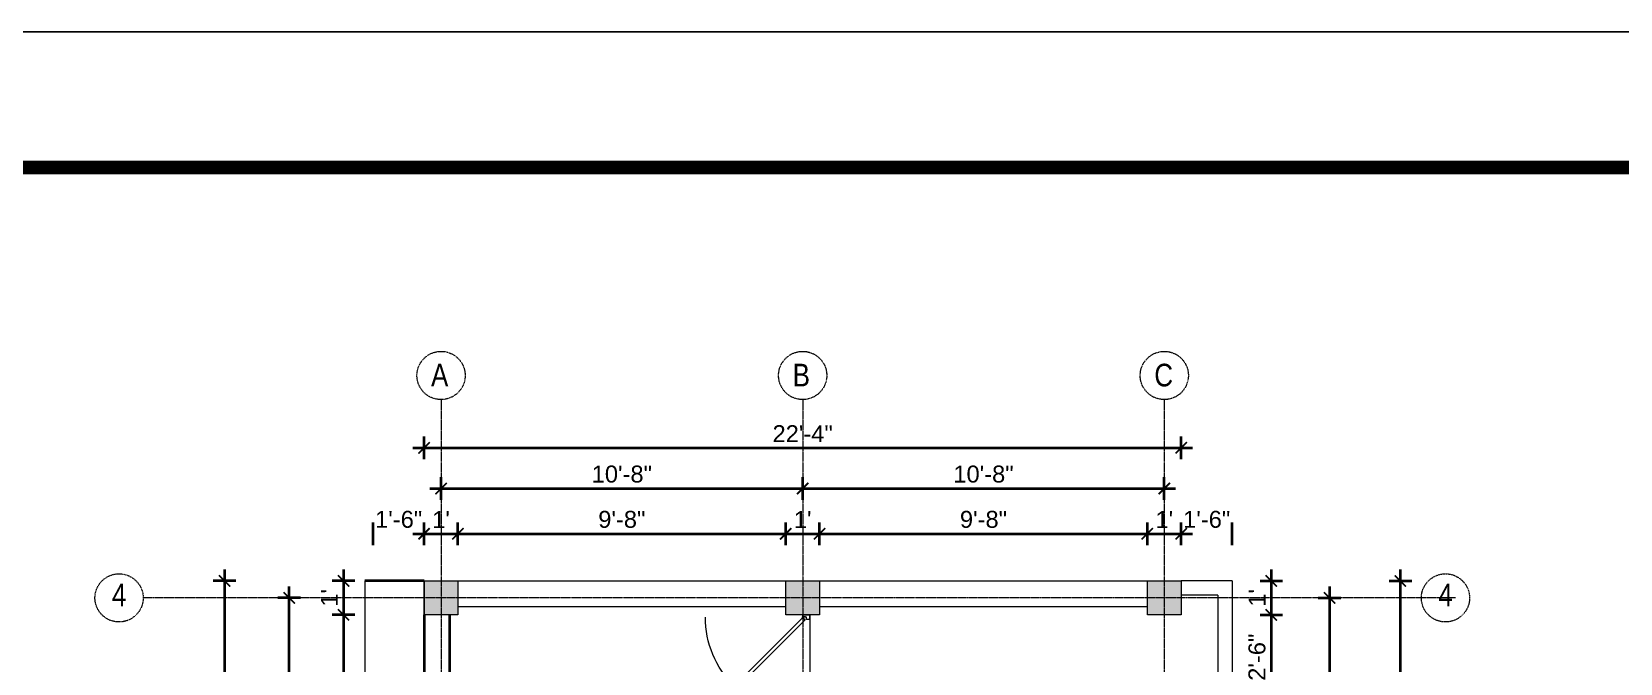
# Model space of a CAD drawing. Header units: inches. Extents: x 160056 to 168773, y -25300 to -22134.
# Drawn here: x 162058 to 162620, y -23278 to -23055 of the extents above; entities that cross this region are included whole.
import ezdxf

# ---------------------------------------------------------------- set-up
doc = ezdxf.new("R2010")
doc.units = ezdxf.units.IN
doc.header["$LTSCALE"] = 0.5
doc.header["$MEASUREMENT"] = 0
doc.header["$PDMODE"] = 66
doc.linetypes.add('CENTER', pattern=[2, 1.25, -0.25, 0.25, -0.25])
for name, color, linetype, lineweight in [('Annotate-Lite.w', 177, 'Continuous', 9), ('Annotations-Bold.w', 177, 'Continuous', 13), ('DOOR & WIN', 1, 'Continuous', 25), ('PUERTAS', 7, 'Continuous', 9), ('wall', 1, 'Continuous', 40)]:
    doc.layers.add(name, color=color, linetype=linetype, lineweight=lineweight)
doc.styles.add('ARAIL', font='ARIALN.TTF')
doc.styles.get("Standard").update_dxf_attribs({"font": 'arial.ttf'})
doc.dimstyles.new('1 by 96', dxfattribs={"dimtxt": 6, "dimasz": 4, "dimexe": 4, "dimexo": 4, "dimgap": 2, "dimtad": 1, "dimdec": 0, "dimzin": 0, "dimdsep": 46, "dimlunit": 4, "dimtxsty": 'Standard', "dimblk": 'ARCHTICK', "dimcen": 0, "dimdle": 4, "dimadec": 0, "dimazin": 0, "dimtfac": 1, "dimtdec": 0, "dimtix": 1, "dimtofl": 0, "dimtmove": 1, "dimatfit": 3, "dimldrblk": 'ARCHTICK', "dimfxl": 4, "dimfxlon": 1, "dimtolj": 1, "dimtzin": 0, "dimlwd": -1, "dimlwe": -1, "dimarcsym": 0})

# ---------------------------------------------------------------- blocks, each defined once
blk = doc.blocks.new('3ft')
at = {"layer": 'PUERTAS', "color": 6}
for p, q in [((1.01, 2.52), (25.23, 26.74)), ((26.05, 25.92), (1.77, 1.64)), ((26.05, 25.92), (25.23, 26.74)), ((0, 2.4), (0, 0)), ((0.72, 2.4), (0, 2.4)), ((1.6, 0), (0, 0)), ((0.72, 1.52), (0.72, 2.44)), ((0.8, 1.52), (0.72, 1.52)), ((0.8, 1.52), (0.8, 2.41)), ((0.8, 1.2), (0.8, 1.52)), ((1.6, 1.2), (0.8, 1.2)), ((1.57, 1.84), (0.94, 2.47)), ((1.63, 1.89), (0.97, 2.55)), ((1.63, 1.89), (1.57, 1.84)), ((1.77, 1.64), (1.57, 1.84)), ((1.6, 0), (1.6, 1.2)), ((34.4, 0), (34.4, 1.2)), ((34.4, 1.2), (35.2, 1.2)), ((34.4, 0), (36, 0)), ((35.2, 1.2), (35.2, 2.4)), ((35.2, 2.4), (36, 2.4)), ((36, 0), (36, 2.4))]:
    blk.add_line(p, q, dxfattribs=at)
at = {"layer": 'PUERTAS', "color": 8}
for p, q in [((22.57, 24.94), (21.65, 25.68)), ((22.63, 24.99), (21.69, 25.75)), ((22.74, 25.1), (21.84, 25.9)), ((22.13, 26.28), (21.98, 26.13)), ((22.88, 25.24), (22.01, 26.06)), ((22.13, 26.28), (22.27, 26.42)), ((22.29, 26.41), (22.27, 26.42)), ((23.16, 25.52), (22.34, 26.39)), ((23.3, 25.66), (22.5, 26.56)), ((23.41, 25.77), (22.65, 26.71)), ((22.69, 24.32), (23.02, 24.83)), ((23.46, 25.83), (22.72, 26.75)), ((22.95, 24.96), (22.84, 25.07)), ((22.98, 24.99), (22.86, 25.1)), ((23.03, 25.04), (22.91, 25.15)), ((22.91, 24.53), (23.1, 24.91)), ((23.11, 25.12), (22.99, 25.23)), ((23.13, 24.76), (23.18, 24.99)), ((23.28, 25.3), (23.17, 25.41)), ((23.36, 25.37), (23.25, 25.49)), ((23.31, 24.94), (23.28, 25.08)), ((23.41, 25.43), (23.3, 25.54)), ((23.46, 25.09), (23.32, 25.13)), ((23.44, 25.45), (23.33, 25.56)), ((23.64, 25.27), (23.41, 25.22)), ((23.87, 25.49), (23.49, 25.3)), ((24.08, 25.71), (23.57, 25.38)), ((23.63, 23.38), (24.14, 23.72)), ((23.84, 23.6), (24.22, 23.79)), ((24.07, 23.82), (24.3, 23.88)), ((24.25, 24), (24.39, 23.97)), ((24.25, 23.26), (24.99, 22.34)), ((24.27, 23.64), (24.38, 23.53)), ((24.3, 23.67), (24.41, 23.56)), ((24.3, 23.32), (25.06, 22.38)), ((24.35, 23.72), (24.46, 23.61)), ((24.4, 24.15), (24.43, 24.01)), ((24.41, 23.43), (25.2, 22.53)), ((24.43, 23.8), (24.54, 23.69)), ((24.58, 24.33), (24.52, 24.1)), ((24.55, 23.57), (25.37, 22.7)), ((24.6, 23.97), (24.72, 23.86)), ((24.8, 24.56), (24.61, 24.18)), ((25.02, 24.77), (24.68, 24.26)), ((24.68, 24.05), (24.79, 23.94)), ((24.73, 24.1), (24.85, 23.99)), ((24.76, 24.13), (24.87, 24.02)), ((24.83, 23.85), (25.7, 23.03)), ((24.97, 23.99), (25.87, 23.2)), ((25.08, 24.1), (26.02, 23.34)), ((25.14, 24.15), (26.06, 23.41)), ((25.58, 22.82), (25.43, 22.67)), ((25.58, 22.82), (25.73, 22.97)), ((25.72, 22.98), (25.73, 22.97)), ((0, 0), (36, 0))]:
    blk.add_line(p, q, dxfattribs=at)
at = {"layer": 'PUERTAS', "color": 1}
for p, q in [((21.67, 25.73), (22.17, 26.23)), ((22.49, 24.95), (21.67, 25.61)), ((21.7, 25.82), (22.14, 26.26)), ((21.73, 25.79), (21.7, 25.82)), ((22.58, 26.7), (22.14, 26.26)), ((22.67, 26.73), (22.17, 26.23)), ((22.61, 26.67), (22.58, 26.7)), ((22.6, 24.96), (23.02, 25.38)), ((22.61, 24.25), (22.92, 24.72)), ((22.62, 24.13), (22.61, 24.14)), ((22.7, 25.07), (22.71, 25.06)), ((23.45, 25.91), (22.79, 26.73)), ((22.82, 25.06), (23.08, 25.32)), ((22.94, 24.95), (22.83, 25.07)), ((22.92, 24.72), (22.92, 24.72)), ((22.93, 24.94), (23.19, 25.21)), ((22.93, 24.84), (22.93, 24.83)), ((23.44, 25.81), (23.02, 25.38)), ((23.34, 25.58), (23.08, 25.32)), ((23.46, 25.47), (23.19, 25.21)), ((23.33, 25.7), (23.34, 25.69)), ((23.45, 25.46), (23.33, 25.57)), ((23.44, 23.31), (23.45, 23.3)), ((23.56, 23.3), (24.03, 23.61)), ((23.57, 25.47), (23.57, 25.47)), ((24.15, 25.79), (23.68, 25.48)), ((23.68, 25.48), (23.68, 25.48)), ((24.03, 23.61), (24.03, 23.62)), ((24.14, 23.62), (24.14, 23.62)), ((24.25, 23.62), (24.51, 23.89)), ((24.27, 25.78), (24.26, 25.79)), ((24.26, 23.29), (24.69, 23.71)), ((24.26, 23.63), (24.37, 23.52)), ((24.26, 23.18), (24.92, 22.37)), ((24.37, 23.52), (24.63, 23.77)), ((24.37, 23.4), (24.37, 23.4)), ((24.78, 24.15), (24.51, 23.89)), ((24.89, 24.03), (24.63, 23.77)), ((25.11, 24.14), (24.69, 23.71)), ((24.77, 24.14), (24.88, 24.03)), ((24.79, 24.38), (24.78, 24.37)), ((24.78, 24.26), (24.78, 24.26)), ((25.1, 24.84), (24.79, 24.38)), ((25, 24.03), (25, 24.03)), ((25.04, 22.36), (25.54, 22.86)), ((25.09, 24.96), (25.1, 24.95)), ((25.13, 22.39), (25.57, 22.83)), ((25.22, 24.14), (26.03, 23.48)), ((26.04, 23.37), (25.54, 22.86)), ((26.01, 23.27), (25.57, 22.83)), ((25.98, 23.3), (26.01, 23.27)), ((25.1, 22.42), (25.13, 22.39))]:
    blk.add_line(p, q, dxfattribs=at)
at = {"layer": 'PUERTAS', "color": 2}
for p, q in [((21.99, 26.11), (21.98, 26.13)), ((25.42, 22.68), (25.43, 22.67))]:
    blk.add_line(p, q, dxfattribs=at)
at = {"layer": 'PUERTAS', "color": 6}
for radius in [0.155, 0.0752]:
    blk.add_circle((0.82, 2.56), radius, dxfattribs=at)
blk.add_arc((0.82, 2.56), 34.38, 359.7285, 90.0333, dxfattribs=at)
at = {"layer": 'PUERTAS', "color": 1}
for centre, start, end in [((22.54, 25.01), 231.0764, 315), ((22.67, 24.2), 135, 225), ((22.73, 26.68), 38.9236, 135), ((22.77, 25.12), 225, 315), ((22.99, 24.89), 135, 219.7428), ((22.87, 24.78), 315, 39.7428), ((23.28, 25.63), 315, 45), ((23.39, 25.86), 315, 38.9236), ((23.51, 23.36), 225, 315), ((23.51, 25.41), 50.2572, 135), ((23.62, 25.53), 230.2572, 315), ((24.09, 23.56), 50.2572, 135), ((24.2, 23.68), 230.2572, 315), ((24.2, 25.73), 45, 135), ((24.32, 23.23), 135, 218.9236), ((24.42, 23.46), 135, 225), ((24.84, 24.31), 135, 219.7428), ((24.72, 24.21), 315, 39.7428), ((24.94, 23.98), 45, 135), ((25.04, 24.89), 315, 45), ((25.17, 24.08), 51.0764, 135), ((25.98, 23.42), 315, 51.0764), ((24.98, 22.42), 218.9236, 315)]:
    blk.add_arc(centre, 0.08, start, end, dxfattribs=at)
blk = doc.blocks.new('*U213')
at = {"color": 3, "xscale": -1}
blk.add_blockref('3ft', (42, 0), dxfattribs=at)
blk = doc.blocks.new('_ArchTick')
at = {"color": 0, "linetype": 'ByBlock', "const_width": 0.15}
blk.add_lwpolyline([(-0.5, -0.5), (0.5, 0.5)], dxfattribs=at)
blk = doc.blocks.new('*D1573')
at = {"layer": 'Defpoints', "color": 0, "transparency": 16777216}
for p in [(162208.94, -23232.33), (162196.94, -23249.02), (162208.94, -23249.02)]:
    blk.add_point(p, dxfattribs=at)
at = {"layer": 'wall', "color": 0, "transparency": 16777216}
for p, q in [((162196.94, -23236.33), (162196.94, -23228.33)), ((162208.94, -23236.33), (162208.94, -23228.33)), ((162192.94, -23232.33), (162212.94, -23232.33))]:
    blk.add_line(p, q, dxfattribs=at)
at = {"layer": 'wall', "color": 0, "transparency": 16777216, "xscale": 4, "yscale": 4, "zscale": 4, "rotation": 180}
blk.add_blockref('_ArchTick', (162196.94, -23232.33), dxfattribs=at)
at = {"layer": 'wall', "color": 0, "transparency": 16777216, "xscale": 4, "yscale": 4, "zscale": 4}
blk.add_blockref('_ArchTick', (162208.94, -23232.33), dxfattribs=at)
at = {"layer": 'wall', "color": 0, "transparency": 16777216, "insert": (162202.94, -23227.31), "char_height": 6, "attachment_point": 5}
blk.add_mtext("\\A1;1'", dxfattribs=at)
blk = doc.blocks.new('*D1574')
at = {"layer": 'Defpoints', "color": 0, "transparency": 16777216}
for p in [(162324.94, -23232.33), (162208.94, -23249.02), (162324.94, -23249.02)]:
    blk.add_point(p, dxfattribs=at)
at = {"layer": 'wall', "color": 0, "transparency": 16777216}
for p, q in [((162208.94, -23236.33), (162208.94, -23228.33)), ((162324.94, -23236.33), (162324.94, -23228.33)), ((162204.94, -23232.33), (162328.94, -23232.33))]:
    blk.add_line(p, q, dxfattribs=at)
at = {"layer": 'wall', "color": 0, "transparency": 16777216, "xscale": 4, "yscale": 4, "zscale": 4, "rotation": 180}
blk.add_blockref('_ArchTick', (162208.94, -23232.33), dxfattribs=at)
at = {"layer": 'wall', "color": 0, "transparency": 16777216, "xscale": 4, "yscale": 4, "zscale": 4}
blk.add_blockref('_ArchTick', (162324.94, -23232.33), dxfattribs=at)
at = {"layer": 'wall', "color": 0, "transparency": 16777216, "insert": (162266.94, -23227.26), "char_height": 6, "attachment_point": 5}
blk.add_mtext('\\A1;9\'-8"', dxfattribs=at)
blk = doc.blocks.new('*D1575')
at = {"layer": 'Defpoints', "color": 0, "transparency": 16777216}
for p in [(162336.94, -23232.33), (162324.94, -23249.02), (162336.94, -23249.02)]:
    blk.add_point(p, dxfattribs=at)
at = {"layer": 'wall', "color": 0, "transparency": 16777216}
for p, q in [((162324.94, -23236.33), (162324.94, -23228.33)), ((162336.94, -23236.33), (162336.94, -23228.33)), ((162320.94, -23232.33), (162340.94, -23232.33))]:
    blk.add_line(p, q, dxfattribs=at)
at = {"layer": 'wall', "color": 0, "transparency": 16777216, "xscale": 4, "yscale": 4, "zscale": 4, "rotation": 180}
blk.add_blockref('_ArchTick', (162324.94, -23232.33), dxfattribs=at)
at = {"layer": 'wall', "color": 0, "transparency": 16777216, "xscale": 4, "yscale": 4, "zscale": 4}
blk.add_blockref('_ArchTick', (162336.94, -23232.33), dxfattribs=at)
at = {"layer": 'wall', "color": 0, "transparency": 16777216, "insert": (162330.94, -23227.31), "char_height": 6, "attachment_point": 5}
blk.add_mtext("\\A1;1'", dxfattribs=at)
blk = doc.blocks.new('*D1576')
at = {"layer": 'Defpoints', "color": 0, "transparency": 16777216}
for p in [(162452.94, -23232.33), (162336.94, -23249.02), (162452.94, -23249.02)]:
    blk.add_point(p, dxfattribs=at)
at = {"layer": 'wall', "color": 0, "transparency": 16777216}
for p, q in [((162336.94, -23236.33), (162336.94, -23228.33)), ((162452.94, -23236.33), (162452.94, -23228.33)), ((162332.94, -23232.33), (162456.94, -23232.33))]:
    blk.add_line(p, q, dxfattribs=at)
at = {"layer": 'wall', "color": 0, "transparency": 16777216, "xscale": 4, "yscale": 4, "zscale": 4, "rotation": 180}
blk.add_blockref('_ArchTick', (162336.94, -23232.33), dxfattribs=at)
at = {"layer": 'wall', "color": 0, "transparency": 16777216, "xscale": 4, "yscale": 4, "zscale": 4}
blk.add_blockref('_ArchTick', (162452.94, -23232.33), dxfattribs=at)
at = {"layer": 'wall', "color": 0, "transparency": 16777216, "insert": (162394.94, -23227.26), "char_height": 6, "attachment_point": 5}
blk.add_mtext('\\A1;9\'-8"', dxfattribs=at)
blk = doc.blocks.new('*D1577')
at = {"layer": 'Defpoints', "color": 0, "transparency": 16777216}
for p in [(162464.94, -23232.33), (162452.94, -23249.02), (162464.94, -23249.02)]:
    blk.add_point(p, dxfattribs=at)
at = {"layer": 'wall', "color": 0, "transparency": 16777216}
for p, q in [((162452.94, -23236.33), (162452.94, -23228.33)), ((162464.94, -23236.33), (162464.94, -23228.33)), ((162448.94, -23232.33), (162468.94, -23232.33))]:
    blk.add_line(p, q, dxfattribs=at)
at = {"layer": 'wall', "color": 0, "transparency": 16777216, "xscale": 4, "yscale": 4, "zscale": 4, "rotation": 180}
blk.add_blockref('_ArchTick', (162452.94, -23232.33), dxfattribs=at)
at = {"layer": 'wall', "color": 0, "transparency": 16777216, "xscale": 4, "yscale": 4, "zscale": 4}
blk.add_blockref('_ArchTick', (162464.94, -23232.33), dxfattribs=at)
at = {"layer": 'wall', "color": 0, "transparency": 16777216, "insert": (162458.94, -23227.31), "char_height": 6, "attachment_point": 5}
blk.add_mtext("\\A1;1'", dxfattribs=at)
blk = doc.blocks.new('*D1578')
at = {"layer": 'Defpoints', "color": 0, "transparency": 16777216}
for p in [(162330.94, -23216.31), (162202.94, -23249.02), (162330.94, -23249.02)]:
    blk.add_point(p, dxfattribs=at)
at = {"layer": 'wall', "color": 0, "transparency": 16777216}
for p, q in [((162202.94, -23220.31), (162202.94, -23212.31)), ((162330.94, -23220.31), (162330.94, -23212.31)), ((162198.94, -23216.31), (162334.94, -23216.31))]:
    blk.add_line(p, q, dxfattribs=at)
at = {"layer": 'wall', "color": 0, "transparency": 16777216, "xscale": 4, "yscale": 4, "zscale": 4, "rotation": 180}
blk.add_blockref('_ArchTick', (162202.94, -23216.31), dxfattribs=at)
at = {"layer": 'wall', "color": 0, "transparency": 16777216, "xscale": 4, "yscale": 4, "zscale": 4}
blk.add_blockref('_ArchTick', (162330.94, -23216.31), dxfattribs=at)
at = {"layer": 'wall', "color": 0, "transparency": 16777216, "insert": (162266.94, -23211.24), "char_height": 6, "attachment_point": 5}
blk.add_mtext('\\A1;10\'-8"', dxfattribs=at)
blk = doc.blocks.new('*D1579')
at = {"layer": 'Defpoints', "color": 0, "transparency": 16777216}
for p in [(162458.94, -23216.31), (162330.94, -23249.02), (162458.94, -23249.02)]:
    blk.add_point(p, dxfattribs=at)
at = {"layer": 'wall', "color": 0, "transparency": 16777216}
for p, q in [((162330.94, -23220.31), (162330.94, -23212.31)), ((162458.94, -23220.31), (162458.94, -23212.31)), ((162326.94, -23216.31), (162462.94, -23216.31))]:
    blk.add_line(p, q, dxfattribs=at)
at = {"layer": 'wall', "color": 0, "transparency": 16777216, "xscale": 4, "yscale": 4, "zscale": 4, "rotation": 180}
blk.add_blockref('_ArchTick', (162330.94, -23216.31), dxfattribs=at)
at = {"layer": 'wall', "color": 0, "transparency": 16777216, "xscale": 4, "yscale": 4, "zscale": 4}
blk.add_blockref('_ArchTick', (162458.94, -23216.31), dxfattribs=at)
at = {"layer": 'wall', "color": 0, "transparency": 16777216, "insert": (162394.94, -23211.24), "char_height": 6, "attachment_point": 5}
blk.add_mtext('\\A1;10\'-8"', dxfattribs=at)
blk = doc.blocks.new('*D1580')
at = {"layer": 'Defpoints', "color": 0, "transparency": 16777216}
for p in [(162464.94, -23201.92), (162196.94, -23249.02), (162464.94, -23249.02)]:
    blk.add_point(p, dxfattribs=at)
at = {"layer": 'wall', "color": 0, "transparency": 16777216}
for p, q in [((162192.94, -23201.92), (162468.94, -23201.92)), ((162196.94, -23205.92), (162196.94, -23197.92)), ((162464.94, -23205.92), (162464.94, -23197.92))]:
    blk.add_line(p, q, dxfattribs=at)
at = {"layer": 'wall', "color": 0, "transparency": 16777216, "xscale": 4, "yscale": 4, "zscale": 4, "rotation": 180}
blk.add_blockref('_ArchTick', (162196.94, -23201.92), dxfattribs=at)
at = {"layer": 'wall', "color": 0, "transparency": 16777216, "xscale": 4, "yscale": 4, "zscale": 4}
blk.add_blockref('_ArchTick', (162464.94, -23201.92), dxfattribs=at)
at = {"layer": 'wall', "color": 0, "transparency": 16777216, "insert": (162330.94, -23196.91), "char_height": 6, "attachment_point": 5}
blk.add_mtext('\\A1;22\'-4"', dxfattribs=at)
blk = doc.blocks.new('*D1581')
at = {"layer": 'Defpoints', "color": 0, "transparency": 16777216}
for p in [(162196.94, -23249.02), (162168.41, -23261.02), (162196.94, -23261.02)]:
    blk.add_point(p, dxfattribs=at)
at = {"layer": 'wall', "color": 0, "transparency": 16777216}
for p, q in [((162168.41, -23245.02), (162168.41, -23265.02)), ((162172.41, -23249.02), (162164.41, -23249.02)), ((162172.41, -23261.02), (162164.41, -23261.02))]:
    blk.add_line(p, q, dxfattribs=at)
at = {"layer": 'wall', "color": 0, "transparency": 16777216, "xscale": 4, "yscale": 4, "zscale": 4}
for p, rotation in [((162168.41, -23249.02), 90), ((162168.41, -23261.02), 270)]:
    blk.add_blockref('_ArchTick', p, dxfattribs=dict(at, rotation=rotation))
at = {"layer": 'wall', "color": 0, "transparency": 16777216, "insert": (162163.4, -23255.02), "char_height": 6, "attachment_point": 5, "rotation": 90}
blk.add_mtext("\\A1;1'", dxfattribs=at)
blk = doc.blocks.new('*D1582')
at = {"layer": 'Defpoints', "color": 0, "transparency": 16777216}
for p in [(162196.94, -23261.02), (162168.41, -23334.02), (162196.94, -23334.02)]:
    blk.add_point(p, dxfattribs=at)
at = {"layer": 'wall', "color": 0, "transparency": 16777216}
for p, q in [((162168.41, -23257.02), (162168.41, -23338.02)), ((162172.41, -23261.02), (162164.41, -23261.02)), ((162172.41, -23334.02), (162164.41, -23334.02))]:
    blk.add_line(p, q, dxfattribs=at)
at = {"layer": 'wall', "color": 0, "transparency": 16777216, "xscale": 4, "yscale": 4, "zscale": 4}
for p, rotation in [((162168.41, -23261.02), 90), ((162168.41, -23334.02), 270)]:
    blk.add_blockref('_ArchTick', p, dxfattribs=dict(at, rotation=rotation))
at = {"layer": 'wall', "color": 0, "transparency": 16777216, "insert": (162163.35, -23297.52), "char_height": 6, "attachment_point": 5, "rotation": 90}
blk.add_mtext('\\A1;6\'-1"', dxfattribs=at)
blk = doc.blocks.new('*D1592')
at = {"layer": 'Defpoints', "color": 0, "transparency": 16777216}
for p in [(162149.2, -23255.02), (162196.94, -23255.02), (162196.94, -23401.02)]:
    blk.add_point(p, dxfattribs=at)
at = {"layer": 'wall', "color": 0, "transparency": 16777216}
for p, q in [((162149.2, -23405.02), (162149.2, -23251.02)), ((162153.2, -23255.02), (162145.2, -23255.02)), ((162153.2, -23401.02), (162145.2, -23401.02))]:
    blk.add_line(p, q, dxfattribs=at)
at = {"layer": 'wall', "color": 0, "transparency": 16777216, "xscale": 4, "yscale": 4, "zscale": 4}
for p, rotation in [((162149.2, -23255.02), 90), ((162149.2, -23401.02), 270)]:
    blk.add_blockref('_ArchTick', p, dxfattribs=dict(at, rotation=rotation))
at = {"layer": 'wall', "color": 0, "transparency": 16777216, "insert": (162144.19, -23328.02), "char_height": 6, "attachment_point": 5, "rotation": 90}
blk.add_mtext('\\A1;12\'-2"', dxfattribs=at)
blk = doc.blocks.new('*D1593')
at = {"layer": 'Defpoints', "color": 0, "transparency": 16777216}
for p in [(162196.94, -23249.02), (162126.32, -23596.02), (162196.94, -23596.02)]:
    blk.add_point(p, dxfattribs=at)
at = {"layer": 'wall', "color": 0, "transparency": 16777216}
for p, q in [((162126.32, -23245.02), (162126.32, -23600.02)), ((162130.32, -23249.02), (162122.32, -23249.02)), ((162130.32, -23596.02), (162122.32, -23596.02))]:
    blk.add_line(p, q, dxfattribs=at)
at = {"layer": 'wall', "color": 0, "transparency": 16777216, "xscale": 4, "yscale": 4, "zscale": 4}
for p, rotation in [((162126.32, -23249.02), 90), ((162126.32, -23596.02), 270)]:
    blk.add_blockref('_ArchTick', p, dxfattribs=dict(at, rotation=rotation))
at = {"layer": 'wall', "color": 0, "transparency": 16777216, "insert": (162121.26, -23422.52), "char_height": 6, "attachment_point": 5, "rotation": 90}
blk.add_mtext('\\A1;28\'-11"', dxfattribs=at)
blk = doc.blocks.new('*D1594')
at = {"layer": 'Defpoints', "color": 0, "transparency": 16777216}
for p in [(162464.94, -23249.02), (162464.94, -23261.02), (162496.81, -23261.02)]:
    blk.add_point(p, dxfattribs=at)
at = {"layer": 'wall', "color": 0, "transparency": 16777216}
for p, q in [((162496.81, -23245.02), (162496.81, -23265.02)), ((162492.81, -23249.02), (162500.81, -23249.02)), ((162492.81, -23261.02), (162500.81, -23261.02))]:
    blk.add_line(p, q, dxfattribs=at)
at = {"layer": 'wall', "color": 0, "transparency": 16777216, "xscale": 4, "yscale": 4, "zscale": 4}
for p, rotation in [((162496.81, -23249.02), 90), ((162496.81, -23261.02), 270)]:
    blk.add_blockref('_ArchTick', p, dxfattribs=dict(at, rotation=rotation))
at = {"layer": 'wall', "color": 0, "transparency": 16777216, "insert": (162491.8, -23255.02), "char_height": 6, "attachment_point": 5, "rotation": 90}
blk.add_mtext("\\A1;1'", dxfattribs=at)
blk = doc.blocks.new('*D1595')
at = {"layer": 'Defpoints', "color": 0, "transparency": 16777216}
for p in [(162464.94, -23261.02), (162464.94, -23291.02), (162496.81, -23291.02)]:
    blk.add_point(p, dxfattribs=at)
at = {"layer": 'wall', "color": 0, "transparency": 16777216}
for p, q in [((162496.81, -23257.02), (162496.81, -23295.02)), ((162492.81, -23261.02), (162500.81, -23261.02)), ((162492.81, -23291.02), (162500.81, -23291.02))]:
    blk.add_line(p, q, dxfattribs=at)
at = {"layer": 'wall', "color": 0, "transparency": 16777216, "xscale": 4, "yscale": 4, "zscale": 4}
for p, rotation in [((162496.81, -23261.02), 90), ((162496.81, -23291.02), 270)]:
    blk.add_blockref('_ArchTick', p, dxfattribs=dict(at, rotation=rotation))
at = {"layer": 'wall', "color": 0, "transparency": 16777216, "insert": (162491.75, -23276.02), "char_height": 6, "attachment_point": 5, "rotation": 90}
blk.add_mtext('\\A1;2\'-6"', dxfattribs=at)
blk = doc.blocks.new('*D1601')
at = {"layer": 'Defpoints', "color": 0, "transparency": 16777216}
for p in [(162464.94, -23255.02), (162464.94, -23401.02), (162517.41, -23401.02)]:
    blk.add_point(p, dxfattribs=at)
at = {"layer": 'wall', "color": 0, "transparency": 16777216}
for p, q in [((162517.41, -23251.02), (162517.41, -23405.02)), ((162513.41, -23255.02), (162521.41, -23255.02)), ((162513.41, -23401.02), (162521.41, -23401.02))]:
    blk.add_line(p, q, dxfattribs=at)
at = {"layer": 'wall', "color": 0, "transparency": 16777216, "xscale": 4, "yscale": 4, "zscale": 4}
for p, rotation in [((162517.41, -23255.02), 90), ((162517.41, -23401.02), 270)]:
    blk.add_blockref('_ArchTick', p, dxfattribs=dict(at, rotation=rotation))
at = {"layer": 'wall', "color": 0, "transparency": 16777216, "insert": (162512.4, -23328.02), "char_height": 6, "attachment_point": 5, "rotation": 90}
blk.add_mtext('\\A1;12\'-2"', dxfattribs=at)
blk = doc.blocks.new('*D1604')
at = {"layer": 'Defpoints', "color": 0, "transparency": 16777216}
for p in [(162336.94, -23249.02), (162542.5, -23249.02), (162336.94, -23596.02)]:
    blk.add_point(p, dxfattribs=at)
at = {"layer": 'wall', "color": 0, "transparency": 16777216}
for p, q in [((162542.5, -23600.02), (162542.5, -23245.02)), ((162538.5, -23249.02), (162546.5, -23249.02)), ((162538.5, -23596.02), (162546.5, -23596.02))]:
    blk.add_line(p, q, dxfattribs=at)
at = {"layer": 'wall', "color": 0, "transparency": 16777216, "xscale": 4, "yscale": 4, "zscale": 4}
for p, rotation in [((162542.5, -23249.02), 90), ((162542.5, -23596.02), 270)]:
    blk.add_blockref('_ArchTick', p, dxfattribs=dict(at, rotation=rotation))
at = {"layer": 'wall', "color": 0, "transparency": 16777216, "insert": (162537.44, -23422.52), "char_height": 6, "attachment_point": 5, "rotation": 90}
blk.add_mtext('\\A1;28\'-11"', dxfattribs=at)
blk = doc.blocks.new('*D1614')
at = {"layer": 'Defpoints', "color": 0, "transparency": 16777216}
for p in [(162178.94, -23232.33), (162178.94, -23249.02), (162196.94, -23249.02)]:
    blk.add_point(p, dxfattribs=at)
at = {"layer": 'wall', "color": 0, "transparency": 16777216}
for p, q in [((162178.94, -23236.33), (162178.94, -23228.33)), ((162196.94, -23236.33), (162196.94, -23228.33))]:
    blk.add_line(p, q, dxfattribs=at)
at = {"layer": 'wall', "color": 0, "transparency": 16777216, "insert": (162187.94, -23227.26), "char_height": 6, "attachment_point": 5}
blk.add_mtext('\\A1;1\'-6"', dxfattribs=at)
blk = doc.blocks.new('*D1615')
at = {"layer": 'Defpoints', "color": 0, "transparency": 16777216}
for p in [(162482.94, -23232.33), (162464.94, -23249.02), (162482.94, -23249.02)]:
    blk.add_point(p, dxfattribs=at)
at = {"layer": 'wall', "color": 0, "transparency": 16777216}
for p, q in [((162464.94, -23236.33), (162464.94, -23228.33)), ((162482.94, -23236.33), (162482.94, -23228.33))]:
    blk.add_line(p, q, dxfattribs=at)
at = {"layer": 'wall', "color": 0, "transparency": 16777216, "insert": (162473.94, -23227.26), "char_height": 6, "attachment_point": 5}
blk.add_mtext('\\A1;1\'-6"', dxfattribs=at)

msp = doc.modelspace()

# ---------------------------------------------------------------- hatches: boundary and pattern name
at = {"layer": 'wall'}
for points in [[(162208.94, -23249.02), (162196.94, -23249.02), (162196.94, -23261.02), (162208.94, -23261.02)], [(162336.94, -23249.02), (162324.94, -23249.02), (162324.94, -23261.02), (162336.94, -23261.02)], [(162464.94, -23249.02), (162452.94, -23249.02), (162452.94, -23261.02), (162464.94, -23261.02)]]:
    msp.add_hatch(color=256, dxfattribs=at).paths.add_polyline_path(points)

# ---------------------------------------------------------------- linework, layer by layer
msp.add_lwpolyline([(160055.64, -25299.71), (160055.64, -23054.68), (163230.44, -23054.68), (163230.44, -25299.71)], close=True)
at = {"const_width": 4.8}
msp.add_lwpolyline([(163182.44, -25251.71), (163182.44, -23102.68), (160199.64, -23102.68), (160199.64, -25251.71)], close=True, dxfattribs=at)
at = {"layer": 'Annotate-Lite.w', "color": 1}
for p, q in [((162175.94, -23249.02), (162175.94, -23617.02)), ((162196.94, -23249.02), (162464.94, -23249.02)), ((162482.94, -23249.02), (162464.94, -23249.02)), ((162482.94, -23249.02), (162482.94, -23291.02)), ((162208.94, -23258.02), (162324.94, -23258.02)), ((162336.94, -23258.02), (162452.94, -23258.02)), ((162477.94, -23254.02), (162464.94, -23254.02)), ((162477.94, -23254.02), (162477.94, -23291.02))]:
    msp.add_line(p, q, dxfattribs=at)
at = {"layer": 'Annotate-Lite.w'}
for p, q in [((162196.94, -23249.02), (162196.94, -23261.02)), ((162205.94, -23261.02), (162205.94, -23262.02))]:
    msp.add_line(p, q, dxfattribs=at)
for points in [[(162196.94, -23249.02), (162208.94, -23249.02), (162208.94, -23261.02), (162196.94, -23261.02)], [(162324.94, -23249.02), (162336.94, -23249.02), (162336.94, -23261.02), (162324.94, -23261.02)], [(162452.94, -23249.02), (162464.94, -23249.02), (162464.94, -23261.02), (162452.94, -23261.02)]]:
    msp.add_lwpolyline(points, close=True, dxfattribs=at)
at = {"layer": 'Annotations-Bold.w', "color": 0, "linetype": 'CENTER', "ltscale": 0.3}
for p, q in [((162202.94, -23184.84), (162202.94, -23687.08)), ((162330.94, -23184.84), (162330.94, -23687.08)), ((162458.94, -23184.84), (162458.94, -23687.08)), ((162561.95, -23255.02), (162097.52, -23255.02))]:
    msp.add_line(p, q, dxfattribs=at)
for centre in [(162202.94, -23176.31), (162330.94, -23176.31), (162458.94, -23176.31), (162088.98, -23255.02), (162558.46, -23255.02)]:
    msp.add_circle(centre, 8.53, dxfattribs=at)
at = {"layer": 'wall'}
for p, q in [((162196.94, -23249.02), (162175.94, -23249.02)), ((162196.94, -23261.02), (162196.94, -23292.02)), ((162205.94, -23261.02), (162205.94, -23292.02))]:
    msp.add_line(p, q, dxfattribs=at)

# ---------------------------------------------------------------- block references
at = {"layer": 'DOOR & WIN', "rotation": 90}
msp.add_blockref('*U213', (162333.44, -23303.02), dxfattribs=at)

# ---------------------------------------------------------------- texts
at = {"layer": 'Annotations-Bold.w', "color": 0, "linetype": 'CENTER', "ltscale": 0.3, "char_height": 8, "attachment_point": 1, "style": 'ARAIL'}
for s, insert in [('A', (162199.41, -23172.17)), ('B', (162327.41, -23172.17)), ('C', (162455.41, -23172.17)), ('4', (162086.43, -23249.97)), ('4', (162555.91, -23249.97))]:
    msp.add_mtext_dynamic_manual_height_columns(s, width=6.5393, gutter_width=100, heights=[0], dxfattribs=dict(at, insert=insert))

# ---------------------------------------------------------------- dimensions: what is measured, and where the dimension line sits
at = {"layer": 'wall'}
for base, p1, p2, picture, middle in [((162464.94, -23201.92), (162196.94, -23249.02), (162464.94, -23249.02), '*D1580', (162330.94, -23196.91)), ((162330.94, -23216.31), (162202.94, -23249.02), (162330.94, -23249.02), '*D1578', (162266.94, -23211.24)), ((162458.94, -23216.31), (162330.94, -23249.02), (162458.94, -23249.02), '*D1579', (162394.94, -23211.24)), ((162178.94, -23232.33), (162196.94, -23249.02), (162178.94, -23249.02), '*D1614', (162187.94, -23227.26)), ((162208.94, -23232.33), (162196.94, -23249.02), (162208.94, -23249.02), '*D1573', (162202.94, -23227.31)), ((162324.94, -23232.33), (162208.94, -23249.02), (162324.94, -23249.02), '*D1574', (162266.94, -23227.26)), ((162336.94, -23232.33), (162324.94, -23249.02), (162336.94, -23249.02), '*D1575', (162330.94, -23227.31)), ((162452.94, -23232.33), (162336.94, -23249.02), (162452.94, -23249.02), '*D1576', (162394.94, -23227.26)), ((162464.94, -23232.33), (162452.94, -23249.02), (162464.94, -23249.02), '*D1577', (162458.94, -23227.31)), ((162482.94, -23232.33), (162464.94, -23249.02), (162482.94, -23249.02), '*D1615', (162473.94, -23227.26))]:
    dim = msp.add_linear_dim(base=base, p1=p1, p2=p2, dimstyle='1 by 96', dxfattribs=at)
    dim.commit()
    dim.dimension.update_dxf_attribs({"geometry": picture, "text_midpoint": middle})
for base, p1, p2, picture, middle in [((162126.32, -23596.02), (162196.94, -23249.02), (162196.94, -23596.02), '*D1593', (162121.26, -23422.52)), ((162168.41, -23261.02), (162196.94, -23249.02), (162196.94, -23261.02), '*D1581', (162163.4, -23255.02)), ((162542.5, -23249.02), (162336.94, -23596.02), (162336.94, -23249.02), '*D1604', (162537.44, -23422.52)), ((162496.81, -23261.02), (162464.94, -23249.02), (162464.94, -23261.02), '*D1594', (162491.8, -23255.02)), ((162149.2, -23255.02), (162196.94, -23401.02), (162196.94, -23255.02), '*D1592', (162144.19, -23328.02)), ((162517.41, -23401.02), (162464.94, -23255.02), (162464.94, -23401.02), '*D1601', (162512.4, -23328.02)), ((162168.41, -23334.02), (162196.94, -23261.02), (162196.94, -23334.02), '*D1582', (162163.35, -23297.52)), ((162496.81, -23291.02), (162464.94, -23261.02), (162464.94, -23291.02), '*D1595', (162491.75, -23276.02))]:
    dim = msp.add_linear_dim(base=base, p1=p1, p2=p2, angle=90, dimstyle='1 by 96', dxfattribs=at)
    dim.commit()
    dim.dimension.update_dxf_attribs({"geometry": picture, "text_midpoint": middle})

doc.saveas('drawing.dxf')
